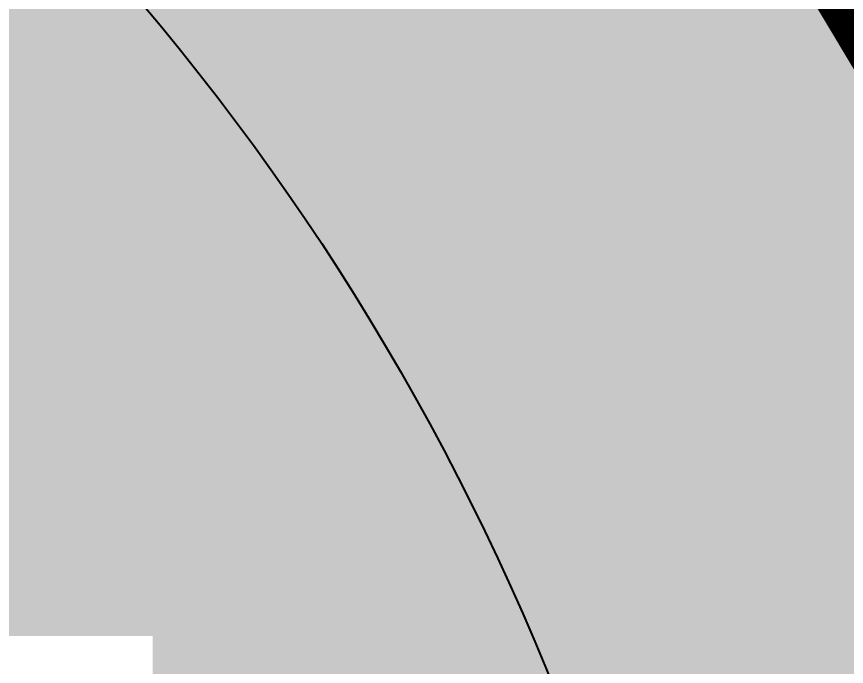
# Model space of a CAD drawing. Extents: x -23 to 289, y -67 to 135.
# Drawn here: x 203.3917 to 203.8082, y 34.974 to 35.3004 of the extents above; entities that cross this region are included whole.
import ezdxf
from ezdxf.enums import TextEntityAlignment as Align

# ---------------------------------------------------------------- set-up
doc = ezdxf.new("R2010")
doc.units = 0
doc.header["$MEASUREMENT"] = 0
for name, color, linetype in [('ASSEMBLY_OUTLINES_BTM', 191, 'CONTINUOUS'), ('ASSEMBLY_PART_NUMBERS_BTM', 191, 'CONTINUOUS'), ('GENERATED_SILKSCREEN_BTM', 255, 'CONTINUOUS'), ('PART_PADS_LAYER_BOTTOM', 230, 'CONTINUOUS'), ('PART_PADS_LAYER_TOP', 150, 'CONTINUOUS'), ('PLACEMENT_OUTLINES_BTM', 222, 'CONTINUOUS')]:
    doc.layers.add(name, color=color, linetype=linetype)
doc.styles.add('VERIBEST_GERBER_0', font='txt')

msp = doc.modelspace()

# ---------------------------------------------------------------- linework, layer by layer
at = {"layer": 'ASSEMBLY_OUTLINES_BTM'}
msp.add_circle((202.5, 34.5), 1.6, dxfattribs=at)
at = {"layer": 'GENERATED_SILKSCREEN_BTM', "const_width": 0.15}
msp.add_lwpolyline([(200.9, 34.5, -1), (204.1, 34.5, -1)], format="xyb", close=True, dxfattribs=at)
at = {"layer": 'PART_PADS_LAYER_BOTTOM'}
msp.add_circle((202.5, 34.5), 1.25, dxfattribs=at)
at = {"layer": 'PART_PADS_LAYER_TOP'}
msp.add_circle((202.5, 34.5), 1.25, dxfattribs=at)
at = {"layer": 'PLACEMENT_OUTLINES_BTM'}
msp.add_circle((202.5, 34.5), 1.6, dxfattribs=at)

# ---------------------------------------------------------------- texts
at = {"layer": 'ASSEMBLY_PART_NUMBERS_BTM', "style": 'VERIBEST_GERBER_0', "text_generation_flag": 2}
for s, p in [('ERJ-3EKF4701V', (201.96, 46.75)), ('ERJ-3GEY0R00V', (203.46, 46.75)), ('ERJ-3EKF4701V', (202.04, 46.25)), ('ERJ-3EKF4701V', (203.54, 46.25))]:
    msp.add_text(s, height=2.032, rotation=90, dxfattribs=at).set_placement(p, align=Align.TOP_LEFT)
for s, p in [('5010', (206.75, 37.04)), ('MMZ1608A182B', (219.75, 36.29)), ('ERJ-3EKF2052V', (220.5, 35.21))]:
    msp.add_text(s, height=2.032, dxfattribs=at).set_placement(p, align=Align.TOP_LEFT)

doc.saveas('drawing.dxf')
